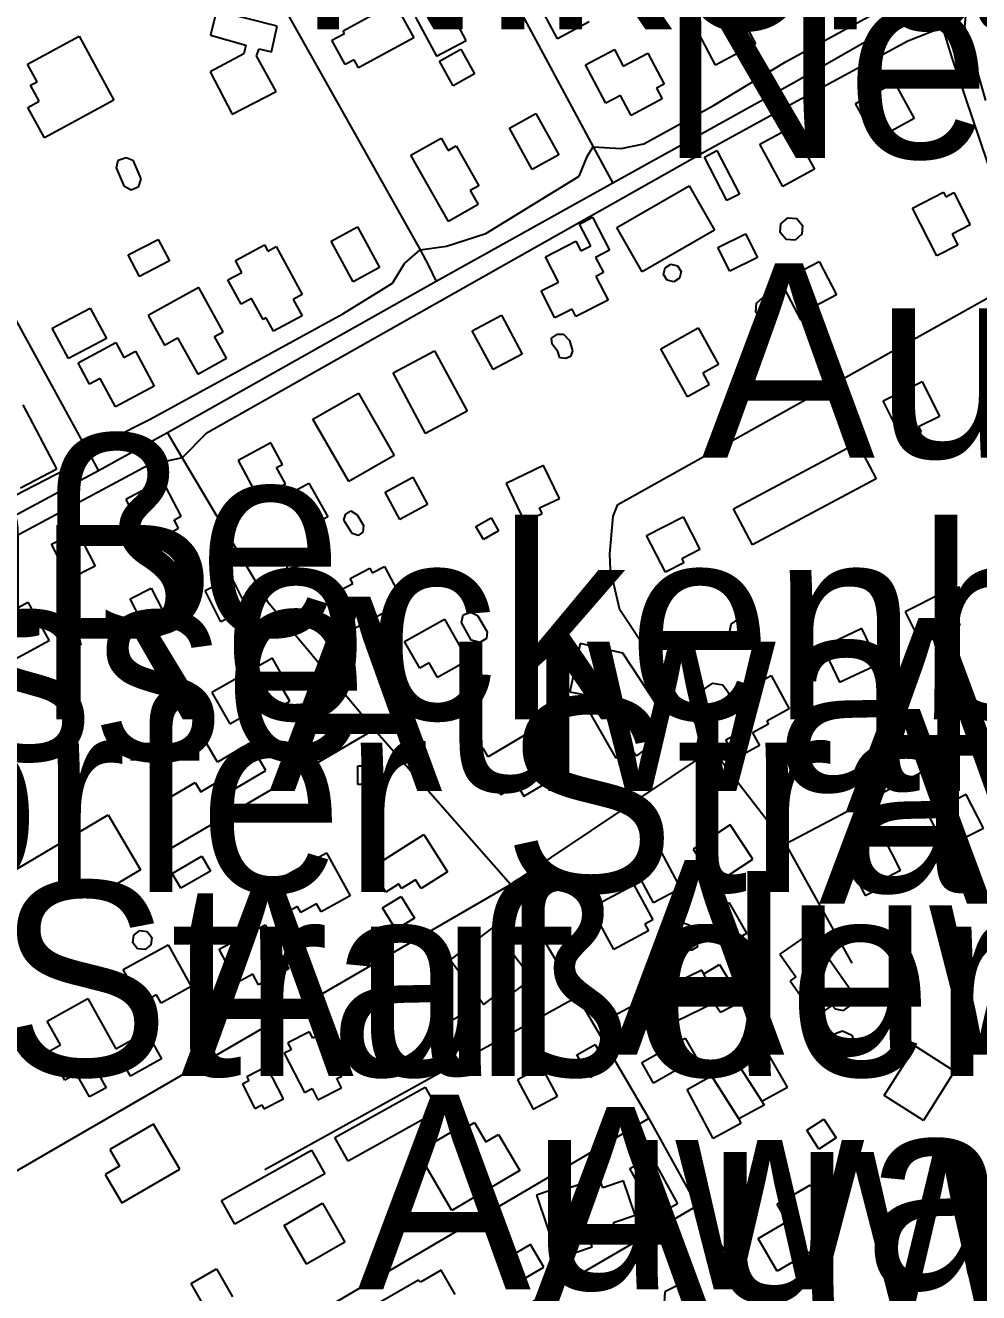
# Model space of a CAD drawing. Extents: x -3657 to 4700, y -7332 to 8131.
# Drawn here: x 1790.9 to 2003.7, y 2788.6 to 3071.5 of the extents above; entities that cross this region are included whole.
import ezdxf

# ---------------------------------------------------------------- set-up
doc = ezdxf.new("R2010")
doc.units = 0
for name, color, linetype in [('OSM_BUILDING_APARTMENTS', 9, 'CONTINUOUS'), ('OSM_BUILDING_GARAGE', 9, 'CONTINUOUS'), ('OSM_BUILDING_GARAGES', 9, 'CONTINUOUS'), ('OSM_BUILDING_HOUSE', 9, 'CONTINUOUS'), ('OSM_BUILDING_OUTBUILDING', 9, 'CONTINUOUS'), ('OSM_BUILDING_SEMIDETACHED_HOUSE', 9, 'CONTINUOUS'), ('OSM_BUILDING_TERRACE', 9, 'CONTINUOUS'), ('OSM_BUILDING_YES', 9, 'CONTINUOUS'), ('OSM_HIGHWAY_FOOTWAY', 8, 'CONTINUOUS'), ('OSM_HIGHWAY_RESIDENTIAL', 8, 'CONTINUOUS'), ('OSM_HIGHWAY_SERVICE', 8, 'CONTINUOUS'), ('OSM_HIGHWAY_TERTIARY', 8, 'CONTINUOUS'), ('OSM_LABELS', 8, 'CONTINUOUS'), ('OSM_LEISURE_SWIMMING_POOL', 3, 'CONTINUOUS')]:
    doc.layers.add(name, color=color, linetype=linetype)

msp = doc.modelspace()

# ---------------------------------------------------------------- linework, layer by layer
at = {"layer": 'OSM_BUILDING_APARTMENTS'}
for p, q in [((1784.868965, 2880.709618), (1809.427451, 2895.220556)), ((1809.427451, 2895.220556), (1816.678196, 2882.966875)), ((1816.678196, 2882.966875), (1807.614765, 2877.60728)), ((1802.093277, 2879.197367), (1789.996061, 2872.047533)), ((1803.010997, 2877.640638), (1802.093277, 2879.197367)), ((1806.408835, 2879.642147), (1803.010997, 2877.640638)), ((1807.614765, 2877.60728), (1806.408835, 2879.642147)), ((1881.297807, 2821.665112), (1887.881119, 2825.523576)), ((1887.881119, 2825.523576), (1888.305849, 2824.811929)), ((1888.305849, 2824.811929), (1891.218282, 2826.513211)), ((1891.218282, 2826.513211), (1893.728739, 2822.243326)), ((1893.728739, 2822.243326), (1896.565328, 2823.90013)), ((1896.565328, 2823.90013), (1901.313201, 2815.816259)), ((1878.08958, 2820.697716), (1880.903415, 2822.343401)), ((1880.903415, 2822.343401), (1881.297807, 2821.665112)), ((1886.167031, 2806.931784), (1878.08958, 2820.697716)), ((1901.313201, 2815.816259), (1886.167031, 2806.931784))]:
    msp.add_line(p, q, dxfattribs=at)
at = {"layer": 'OSM_BUILDING_GARAGE'}
for p, q in [((1903.717475, 2799.314932), (1897.498216, 2795.689977)), ((1906.66783, 2794.255563), (1903.717475, 2799.314932)), ((1897.498216, 2795.689977), (1900.448572, 2790.630608)), ((1900.448572, 2790.630608), (1906.66783, 2794.255563))]:
    msp.add_line(p, q, dxfattribs=at)
at = {"layer": 'OSM_BUILDING_GARAGES'}
for p, q in [((1928.579339, 2839.923319), (1938.211605, 2845.38299)), ((1938.211605, 2845.38299), (1940.805491, 2840.801759)), ((1940.805491, 2840.801759), (1931.173225, 2835.342088)), ((1931.173225, 2835.342088), (1928.579339, 2839.923319)), ((1925.864102, 2816.294397), (1930.718157, 2818.951956)), ((1930.718157, 2818.951956), (1936.527855, 2808.377318)), ((1931.673799, 2805.71976), (1925.864102, 2816.294397)), ((1936.527855, 2808.377318), (1931.673799, 2805.71976))]:
    msp.add_line(p, q, dxfattribs=at)
at = {"layer": 'OSM_BUILDING_HOUSE'}
for p, q in [((1941.950745, 2860.583336), (1932.955573, 2856.157778)), ((1942.375474, 2859.716016), (1941.950745, 2860.583336)), ((1945.363752, 2853.667012), (1942.375474, 2859.716016)), ((1932.955573, 2856.157778), (1936.368581, 2849.241454)), ((1936.368581, 2849.241454), (1944.61289, 2853.300069)), ((1944.61289, 2853.300069), (1945.363752, 2853.667012))]:
    msp.add_line(p, q, dxfattribs=at)
at = {"layer": 'OSM_BUILDING_OUTBUILDING'}
for p, q in [((1942.375474, 2859.716016), (1945.925002, 2861.806481)), ((1945.925002, 2861.806481), (1950.907993, 2853.566937)), ((1945.363752, 2853.667012), (1942.375474, 2859.716016)), ((1944.61289, 2853.300069), (1945.363752, 2853.667012)), ((1946.107029, 2851.120648), (1944.61289, 2853.300069)), ((1950.907993, 2853.566937), (1946.107029, 2851.120648))]:
    msp.add_line(p, q, dxfattribs=at)
at = {"layer": 'OSM_BUILDING_SEMIDETACHED_HOUSE'}
for p, q in [((1860.038562, 2823.232961), (1880.182891, 2834.452529)), ((1880.182891, 2834.452529), (1883.156, 2829.115172)), ((1883.156, 2829.115172), (1863.011671, 2817.895604)), ((1863.011671, 2817.895604), (1860.038562, 2823.232961)), ((1834.714045, 2809.166802), (1854.85079, 2820.38637)), ((1854.85079, 2820.38637), (1857.831484, 2815.049014)), ((1857.831484, 2815.049014), (1837.687154, 2803.829446)), ((1837.687154, 2803.829446), (1834.714045, 2809.166802))]:
    msp.add_line(p, q, dxfattribs=at)
at = {"layer": 'OSM_BUILDING_TERRACE'}
for p, q in [((1954.905005, 2845.138361), (1951.772622, 2843.492676)), ((1961.071172, 2834.41917), (1954.905005, 2845.138361)), ((1946.509006, 2839.46742), (1949.148398, 2840.935193)), ((1951.772622, 2843.492676), (1948.738837, 2841.88035)), ((1948.738837, 2841.88035), (1949.148398, 2840.935193)), ((1949.148398, 2840.935193), (1955.375241, 2831.272354)), ((1949.148398, 2840.935193), (1955.375241, 2831.272354)), ((1943.520728, 2837.788376), (1946.509006, 2839.46742)), ((1938.659088, 2833.941032), (1941.02544, 2835.253132)), ((1941.02544, 2835.253132), (1944.112316, 2836.965534)), ((1944.112316, 2836.965534), (1943.520728, 2837.788376)), ((1944.112316, 2836.965534), (1950.217807, 2827.358292)), ((1950.217807, 2827.358292), (1944.112316, 2836.965534)), ((1944.468786, 2822.977212), (1938.659088, 2833.941032)), ((1955.375241, 2831.272354), (1961.071172, 2834.41917)), ((1955.853062, 2830.438392), (1950.217807, 2827.358292)), ((1955.375241, 2831.272354), (1955.853062, 2830.438392)), ((1950.217807, 2827.358292), (1950.634953, 2826.357538)), ((1950.634953, 2826.357538), (1944.468786, 2822.977212))]:
    msp.add_line(p, q, dxfattribs=at)
at = {"layer": 'OSM_BUILDING_YES'}
for p, q in [((1861.896755, 3070.274729), (1873.379629, 3076.523884)), ((1873.379629, 3076.523884), (1877.642097, 3068.695761)), ((1889.314583, 3068.117548), (1884.642554, 3076.879708)), ((1949.246996, 3076.245897), (1953.949362, 3067.339183)), ((1833.599129, 3074.711407), (1832.25668, 3069.329572)), ((1847.137393, 3071.308842), (1833.599129, 3074.711407)), ((1878.02132, 3073.343709), (1882.693348, 3064.592668)), ((1909.769875, 3068.484491), (1906.857442, 3073.921923)), ((1845.885957, 3065.571184), (1847.137393, 3071.308842)), ((1862.200133, 3069.707635), (1861.896755, 3070.274729)), ((1916.831008, 3072.253999), (1909.769875, 3068.484491)), ((1945.007282, 3062.624518), (1940.312501, 3071.531232)), ((1791.444693, 3062.81355), (1802.950321, 3069.073824)), ((1802.950321, 3069.073824), (1810.724394, 3054.796395)), ((1832.25668, 3069.329572), (1840.14452, 3067.094554)), ((1859.386298, 3068.173145), (1862.200133, 3069.707635)), ((1862.351823, 3062.735713), (1859.386298, 3068.173145)), ((1877.642097, 3068.695761), (1865.317347, 3062.001827)), ((1882.693348, 3064.592668), (1889.314583, 3068.117548)), ((1953.949362, 3067.339183), (1945.007282, 3062.624518)), ((1839.697036, 3065.126404), (1832.165666, 3061.090028)), ((1840.14452, 3067.094554), (1839.697036, 3065.126404)), ((1842.563963, 3064.670505), (1843.10246, 3066.282831)), ((1846.96295, 3056.697829), (1842.563963, 3064.670505)), ((1843.10246, 3066.282831), (1845.885957, 3065.571184)), ((1883.406287, 3063.480719), (1888.169329, 3066.149397)), ((1888.169329, 3066.149397), (1891.233451, 3060.689726)), ((1915.989133, 3062.691235), (1922.466263, 3066.08268)), ((1922.466263, 3066.08268), (1924.400301, 3062.402128)), ((1924.400301, 3062.402128), (1929.921789, 3065.293196)), ((1929.921789, 3065.293196), (1933.547161, 3058.387991)), ((1793.560758, 3058.921727), (1791.444693, 3062.81355)), ((1864.331367, 3063.814304), (1862.351823, 3062.735713)), ((1865.317347, 3062.001827), (1864.331367, 3063.814304)), ((1886.47041, 3058.021048), (1883.406287, 3063.480719)), ((1920.486719, 3054.106987), (1915.989133, 3062.691235)), ((1792.096957, 3058.132243), (1793.560758, 3058.921727)), ((1832.165666, 3061.090028), (1837.095566, 3051.682937)), ((1891.233451, 3060.689726), (1886.47041, 3058.021048)), ((1976.262848, 3054.018031), (1984.939472, 3058.777174)), ((1984.939472, 3058.777174), (1989.361213, 3050.715542)), ((1794.038579, 3054.562886), (1792.096957, 3058.132243)), ((1837.095566, 3051.682937), (1846.96295, 3056.697829)), ((1923.808713, 3055.852747), (1920.486719, 3054.106987)), ((1926.144727, 3051.393831), (1923.808713, 3055.852747)), ((1933.547161, 3058.387991), (1931.840658, 3057.498432)), ((1931.840658, 3057.498432), (1933.122432, 3055.063263)), ((1791.512953, 3053.195188), (1794.038579, 3054.562886)), ((1795.229339, 3046.36782), (1791.512953, 3053.195188)), ((1810.724394, 3054.796395), (1795.229339, 3046.36782)), ((1933.122432, 3055.063263), (1926.144727, 3051.393831)), ((1980.684589, 3045.956399), (1976.262848, 3054.018031)), ((1899.015109, 3048.580599), (1904.91582, 3051.816371)), ((1904.91582, 3051.816371), (1910.012578, 3042.564953)), ((1989.361213, 3050.715542), (1980.684589, 3045.956399)), ((1904.111867, 3039.329181), (1899.015109, 3048.580599)), ((1954.920173, 3044.977883), (1963.149314, 3049.414561)), ((1963.149314, 3049.414561), (1966.198268, 3043.776978)), ((1877.012586, 3042.498236), (1883.762757, 3046.323342)), ((1883.762757, 3046.323342), (1885.325156, 3043.565708)), ((1885.325156, 3043.565708), (1887.130258, 3044.588701)), ((1887.130258, 3044.588701), (1892.158756, 3035.704226)), ((1960.016932, 3035.548554), (1954.920173, 3044.977883)), ((1885.385832, 3027.74267), (1877.012586, 3042.498236)), ((1910.012578, 3042.564953), (1904.111867, 3039.329181)), ((1942.511995, 3042.086815), (1945.287908, 3043.532349)), ((1947.555661, 3032.379498), (1942.511995, 3042.086815)), ((1945.287908, 3043.532349), (1950.331574, 3033.813913)), ((1966.198268, 3043.776978), (1965.053014, 3043.154287)), ((1965.053014, 3043.154287), (1967.093234, 3039.373659)), ((1967.093234, 3039.373659), (1960.016932, 3035.548554)), ((1892.158756, 3035.704226), (1890.232302, 3034.614516)), ((1890.232302, 3034.614516), (1891.999482, 3031.489939)), ((1922.944084, 3026.374972), (1939.12174, 3035.659748)), ((1939.12174, 3035.659748), (1944.794918, 3025.774519)), ((1950.331574, 3033.813913), (1947.555661, 3032.379498)), ((1988.959236, 3030.700455), (1995.906603, 3034.247573)), ((1995.906603, 3034.247573), (1996.414762, 3033.246819)), ((1996.414762, 3033.246819), (1998.189526, 3034.158617)), ((1998.189526, 3034.158617), (2001.875574, 3026.930947)), ((1891.999482, 3031.489939), (1885.385832, 3027.74267)), ((1994.397295, 3020.036861), (1988.959236, 3030.700455)), ((1914.654268, 3027.142217), (1917.58187, 3028.643349)), ((1917.58187, 3028.643349), (1921.343763, 3021.293364)), ((1859.211855, 3023.305992), (1865.059475, 3026.486167)), ((1865.059475, 3026.486167), (1869.99696, 3017.412661)), ((1917.141971, 3022.282999), (1914.654268, 3027.142217)), ((1928.617261, 3016.500863), (1922.944084, 3026.374972)), ((1944.794918, 3025.774519), (1928.617261, 3016.500863)), ((1945.545779, 3021.893817), (1951.719531, 3024.962797)), ((1951.719531, 3024.962797), (1954.358923, 3019.658799)), ((2001.875574, 3026.930947), (1997.84064, 3024.873841)), ((1997.84064, 3024.873841), (1999.084492, 3022.427552)), ((1813.925037, 3020.237012), (1820.584194, 3023.717413)), ((1820.584194, 3023.717413), (1823.102235, 3018.913792)), ((1837.854012, 3019.002748), (1844.308389, 3022.47203)), ((1844.308389, 3022.47203), (1845.051666, 3021.093213)), ((1845.051666, 3021.093213), (1846.932613, 3022.105087)), ((1846.932613, 3022.105087), (1852.704388, 3011.385896)), ((1864.141755, 3014.232486), (1859.211855, 3023.305992)), ((1907.084976, 3019.825591), (1913.8579, 3023.283753)), ((1913.8579, 3023.283753), (1914.942478, 3021.15993)), ((1914.942478, 3021.15993), (1917.141971, 3022.282999)), ((1948.185172, 3016.589819), (1945.545779, 3021.893817)), ((1999.084492, 3022.427552), (1994.397295, 3020.036861)), ((1816.443078, 3015.422272), (1813.925037, 3020.237012)), ((1909.967071, 3014.199128), (1907.084976, 3019.825591)), ((1921.343763, 3021.293364), (1918.234134, 3019.703276)), ((1918.234134, 3019.703276), (1919.970976, 3016.311831)), ((1954.358923, 3019.658799), (1948.185172, 3016.589819)), ((1823.102235, 3018.913792), (1816.443078, 3015.422272)), ((1836.177846, 3014.688385), (1839.279891, 3016.356309)), ((1839.279891, 3016.356309), (1837.854012, 3019.002748)), ((1869.99696, 3017.412661), (1864.141755, 3014.232486)), ((1919.970976, 3016.311831), (1918.309978, 3015.45563)), ((1959.592202, 3014.332562), (1968.109552, 3018.791478)), ((1968.109552, 3018.791478), (1972.023134, 3011.319179)), ((1839.090279, 3009.273192), (1836.177846, 3014.688385)), ((1906.068658, 3012.208738), (1909.967071, 3014.199128)), ((1918.309978, 3015.45563), (1921.0328, 3010.140513)), ((1964.12771, 3005.659357), (1959.592202, 3014.332562)), ((1829.65521, 3012.998222), (1818.361947, 3006.749068)), ((1835.138775, 3003.101874), (1829.65521, 3012.998222)), ((1852.704388, 3011.385896), (1850.740012, 3010.329544)), ((1909.147949, 3006.170854), (1906.068658, 3012.208738)), ((1972.023134, 3011.319179), (1967.419366, 3008.906249)), ((1796.958597, 3003.902477), (1805.43044, 3008.394752)), ((1805.43044, 3008.394752), (1809.048228, 3001.589623)), ((1841.449047, 3010.540815), (1839.090279, 3009.273192)), ((1843.997426, 3005.803911), (1841.449047, 3010.540815)), ((1850.740012, 3010.329544), (1852.734725, 3006.626753)), ((1913.000856, 3008.139004), (1909.147949, 3006.170854)), ((1913.850315, 3006.47108), (1913.000856, 3008.139004)), ((1921.0328, 3010.140513), (1913.850315, 3006.47108)), ((1967.419366, 3008.906249), (1968.048876, 3007.716463)), ((1818.361947, 3006.749068), (1822.025241, 3000.132969)), ((1844.725534, 3006.193093), (1843.997426, 3005.803911)), ((1846.341025, 3003.19083), (1844.725534, 3006.193093)), ((1852.734725, 3006.626753), (1846.341025, 3003.19083)), ((1890.702539, 3003.279786), (1897.210007, 3006.760187)), ((1897.210007, 3006.760187), (1901.844113, 2998.109222)), ((1968.048876, 3007.716463), (1964.12771, 3005.659357)), ((1800.576385, 2997.097348), (1796.958597, 3003.902477)), ((1833.159231, 3002.012164), (1835.138775, 3003.101874)), ((1895.336645, 2994.628821), (1890.702539, 3003.279786)), ((1932.803884, 2999.276768), (1941.154376, 3003.935836)), ((1941.154376, 3003.935836), (1945.697468, 2995.796367)), ((1809.048228, 3001.589623), (1800.576385, 2997.097348)), ((1802.722787, 2996.152191), (1811.179462, 3000.666705)), ((1811.179462, 3000.666705), (1812.954226, 2997.341977)), ((1822.025241, 3000.132969), (1824.922506, 3001.734176)), ((1824.922506, 3001.734176), (1829.427676, 2993.605827)), ((1835.851714, 2997.164065), (1833.159231, 3002.012164)), ((1938.788024, 2988.557578), (1932.803884, 2999.276768)), ((1812.954226, 2997.341977), (1815.555696, 2998.731913)), ((1815.555696, 2998.731913), (1819.72715, 2990.926029)), ((1829.427676, 2993.605827), (1835.851714, 2997.164065)), ((1873.02316, 2993.894934), (1882.291371, 2998.865347)), ((1882.291371, 2998.865347), (1889.557285, 2985.344044)), ((1901.844113, 2998.109222), (1895.336645, 2994.628821)), ((1805.278751, 2991.370809), (1802.722787, 2996.152191)), ((1880.289074, 2980.373631), (1873.02316, 2993.894934)), ((1945.697468, 2995.796367), (1942.178278, 2993.839337)), ((1942.178278, 2993.839337), (1943.619326, 2991.248495)), ((1807.667856, 2992.649551), (1805.278751, 2991.370809)), ((1811.065695, 2986.300321), (1807.667856, 2992.649551)), ((1819.72715, 2990.926029), (1811.065695, 2986.300321)), ((1943.619326, 2991.248495), (1938.788024, 2988.557578)), ((1982.413846, 2987.701377), (1991.113223, 2992.01574)), ((1991.113223, 2992.01574), (1995.004052, 2984.187617)), ((1855.154169, 2983.564925), (1865.317347, 2989.38042)), ((1865.317347, 2989.38042), (1873.288616, 2975.458815)), ((1797.944577, 2972.478791), (1790.443544, 2986.778459)), ((1889.557285, 2985.344044), (1880.289074, 2980.373631)), ((1986.881094, 2978.705707), (1982.413846, 2987.701377)), ((1863.125438, 2969.643321), (1855.154169, 2983.564925)), ((1995.004052, 2984.187617), (1990.354777, 2981.874762)), ((1990.938781, 2980.718335), (1986.881094, 2978.705707)), ((1990.354777, 2981.874762), (1990.938781, 2980.718335)), ((1845.749437, 2978.316525), (1838.415262, 2974.346866)), ((1848.366076, 2973.479545), (1845.749437, 2978.316525)), ((1949.011878, 2963.594316), (1976.611733, 2978.283166)), ((1976.611733, 2978.283166), (1980.889369, 2970.243773)), ((1838.415262, 2974.346866), (1843.003862, 2965.862693)), ((1873.288616, 2975.458815), (1863.125438, 2969.643321)), ((1789.844372, 2968.242264), (1797.944577, 2972.478791)), ((1847.016042, 2972.756778), (1848.366076, 2973.479545)), ((1848.995586, 2969.109585), (1847.016042, 2972.756778)), ((1906.622323, 2973.223797), (1898.241494, 2969.176302)), ((1910.164267, 2965.896051), (1906.622323, 2973.223797)), ((1819.947099, 2969.142943), (1813.371371, 2965.651423)), ((1820.735883, 2967.652931), (1819.947099, 2969.142943)), ((1822.267944, 2968.464654), (1820.735883, 2967.652931)), ((1825.749212, 2961.915273), (1822.267944, 2968.464654)), ((1843.003862, 2965.862693), (1848.995586, 2969.109585)), ((1850.307698, 2967.141435), (1854.259202, 2969.320855)), ((1854.259202, 2969.320855), (1858.430656, 2961.7596)), ((1871.271149, 2967.297108), (1877.452485, 2970.621836)), ((1877.452485, 2970.621836), (1880.736557, 2964.528354)), ((1898.241494, 2969.176302), (1902.375025, 2960.625412)), ((1980.889369, 2970.243773), (1953.289514, 2955.554923)), ((1813.371371, 2965.651423), (1816.898146, 2959.013086)), ((1854.479152, 2959.58018), (1850.307698, 2967.141435)), ((1874.555221, 2961.203626), (1871.271149, 2967.297108)), ((1905.75011, 2963.761109), (1910.164267, 2965.896051)), ((1880.736557, 2964.528354), (1874.555221, 2961.203626)), ((1902.375025, 2960.625412), (1906.334114, 2962.537965)), ((1906.334114, 2962.537965), (1905.75011, 2963.761109)), ((1953.289514, 2955.554923), (1949.011878, 2963.594316)), ((1824.141306, 2961.070192), (1825.749212, 2961.915273)), ((1825.127286, 2959.213236), (1824.141306, 2961.070192)), ((1858.430656, 2961.7596), (1854.479152, 2959.58018)), ((1891.521661, 2959.602419), (1894.911915, 2961.54833)), ((1894.911915, 2961.54833), (1896.595666, 2958.623903)), ((1929.610826, 2957.567551), (1937.764122, 2961.7596)), ((1937.764122, 2961.7596), (1941.510846, 2954.487452)), ((1796.806907, 2955.688357), (1802.502838, 2958.601664)), ((1802.502838, 2958.601664), (1806.530187, 2950.751302)), ((1816.898146, 2959.013086), (1813.432047, 2957.178369)), ((1813.432047, 2957.178369), (1816.329311, 2951.718698)), ((1821.843214, 2957.478596), (1825.127286, 2959.213236)), ((1823.018806, 2955.265816), (1821.843214, 2957.478596)), ((1893.205411, 2956.677992), (1891.521661, 2959.602419)), ((1896.595666, 2958.623903), (1893.205411, 2956.677992)), ((1933.835371, 2949.383605), (1929.610826, 2957.567551)), ((1800.834256, 2947.837995), (1796.806907, 2955.688357)), ((1816.329311, 2951.718698), (1823.018806, 2955.265816)), ((1848.737714, 2952.752811), (1853.045688, 2954.042672)), ((1853.045688, 2954.042672), (1853.857226, 2951.351755)), ((1941.510846, 2954.487452), (1937.468328, 2952.408107)), ((1849.549252, 2950.050774), (1848.737714, 2952.752811)), ((1853.857226, 2951.351755), (1849.549252, 2950.050774)), ((1937.938564, 2951.496308), (1933.835371, 2949.383605)), ((1937.468328, 2952.408107), (1937.938564, 2951.496308)), ((1806.530187, 2950.751302), (1800.834256, 2947.837995)), ((1863.421232, 2947.993668), (1867.80505, 2950.328762)), ((1867.80505, 2950.328762), (1868.381469, 2949.239051)), ((1868.381469, 2949.239051), (1871.104291, 2950.673466)), ((1871.104291, 2950.673466), (1875.374343, 2942.634073)), ((1814.37252, 2943.479154), (1819.059717, 2945.869845)), ((1819.059717, 2945.869845), (1821.653603, 2940.799357)), ((1831.119011, 2945.32499), (1836.96663, 2948.216058)), ((1836.96663, 2948.216058), (1840.425145, 2941.221897)), ((1859.318038, 2944.379833), (1864.020404, 2946.8706)), ((1864.020404, 2946.8706), (1863.421232, 2947.993668)), ((1779.491582, 2936.095811), (1791.467447, 2942.711909)), ((1791.467447, 2942.711909), (1796.230488, 2934.105422)), ((1816.966406, 2938.397546), (1814.37252, 2943.479154)), ((1834.577525, 2938.330829), (1831.119011, 2945.32499)), ((1863.572921, 2936.373798), (1859.318038, 2944.379833)), ((1995.936941, 2944.913569), (1987.328577, 2940.532489)), ((1999.638158, 2937.641421), (1995.936941, 2944.913569)), ((1821.653603, 2940.799357), (1816.966406, 2938.397546)), ((1840.425145, 2941.221897), (1834.577525, 2938.330829)), ((1875.374343, 2942.634073), (1863.572921, 2936.373798)), ((1987.328577, 2940.532489), (1991.02221, 2933.260341)), ((1875.609461, 2933.92751), (1884.475696, 2938.942401)), ((1884.475696, 2938.942401), (1889.716559, 2929.702103)), ((1991.02221, 2933.260341), (1999.638158, 2937.641421)), ((1977.703895, 2936.829698), (1968.959011, 2932.693246)), ((1981.427866, 2928.968216), (1977.703895, 2936.829698)), ((1796.230488, 2934.105422), (1786.173493, 2928.545676)), ((1878.969377, 2927.989701), (1875.609461, 2933.92751)), ((1914.798373, 2933.48273), (1912.485112, 2922.674583)), ((1924.332041, 2931.336668), (1914.798373, 2933.48273)), ((1932.23505, 2919.327616), (1924.332041, 2931.336668)), ((1968.959011, 2932.693246), (1972.675398, 2924.831765)), ((1846.113491, 2930.191361), (1832.597981, 2922.585628)), ((1849.700941, 2923.831011), (1846.113491, 2930.191361)), ((1881.093027, 2929.201726), (1878.969377, 2927.989701)), ((1882.973973, 2925.888117), (1881.093027, 2929.201726)), ((1889.716559, 2929.702103), (1882.973973, 2925.888117)), ((1972.675398, 2924.831765), (1981.427866, 2928.968216)), ((1948.723669, 2921.607112), (1957.415461, 2926.332897)), ((1957.415461, 2926.332897), (1961.473148, 2918.871717)), ((1848.525349, 2923.174961), (1849.700941, 2923.831011)), ((1849.973982, 2920.606358), (1848.525349, 2923.174961)), ((1832.597981, 2922.585628), (1836.557069, 2915.569228)), ((1845.233693, 2917.93768), (1849.973982, 2920.606358)), ((1912.485112, 2922.674583), (1918.317563, 2921.551515)), ((1918.317563, 2921.551515), (1915.82986, 2919.928069)), ((1952.424886, 2914.790863), (1948.723669, 2921.607112)), ((1836.557069, 2915.569228), (1844.1567, 2919.850232)), ((1844.1567, 2919.850232), (1845.233693, 2917.93768)), ((1915.82986, 2919.928069), (1922.784811, 2907.907897)), ((1932.659779, 2912.288977), (1932.23505, 2919.327616)), ((1961.473148, 2918.871717), (1956.490157, 2916.158561)), ((1947.282621, 2911.999871), (1952.424886, 2914.790863)), ((1956.861796, 2915.469152), (1953.266761, 2913.523241)), ((1956.490157, 2916.158561), (1956.861796, 2915.469152)), ((1830.383318, 2912.844952), (1818.786676, 2906.006464)), ((1833.857001, 2906.96274), (1830.383318, 2912.844952)), ((1902.632897, 2913.156298), (1894.244483, 2908.208124)), ((1908.533608, 2903.159874), (1902.632897, 2913.156298)), ((1927.426501, 2908.419394), (1932.659779, 2912.288977)), ((1949.54279, 2907.84118), (1947.282621, 2911.999871)), ((1953.266761, 2913.523241), (1954.806407, 2910.69889)), ((1841.054655, 2911.210387), (1833.857001, 2906.96274)), ((1844.619352, 2905.172502), (1841.054655, 2911.210387)), ((1893.129567, 2910.098437), (1889.117387, 2907.729985)), ((1894.244483, 2908.208124), (1893.129567, 2910.098437)), ((1922.784811, 2907.907897), (1925.9627, 2910.142915)), ((1925.9627, 2910.142915), (1927.426501, 2908.419394)), ((1954.806407, 2910.69889), (1949.54279, 2907.84118)), ((1818.786676, 2906.006464), (1822.935377, 2898.978945)), ((1865.142904, 2902.025686), (1865.173242, 2906.195495)), ((1865.173242, 2906.195495), (1869.617736, 2906.162137)), ((1869.617736, 2906.162137), (1869.587399, 2901.992327)), ((1889.117387, 2907.729985), (1893.076475, 2901.024931)), ((1830.087524, 2900.368881), (1835.882052, 2903.793685)), ((1835.882052, 2903.793685), (1837.535465, 2900.991573)), ((1837.535465, 2900.991573), (1844.619352, 2905.172502)), ((1902.223336, 2899.434844), (1908.533608, 2903.159874)), ((1822.935377, 2898.978945), (1828.851257, 2902.470465)), ((1828.851257, 2902.470465), (1830.087524, 2900.368881)), ((1869.587399, 2901.992327), (1865.142904, 2902.025686)), ((1893.076475, 2901.024931), (1895.511088, 2902.459346)), ((1895.511088, 2902.459346), (1897.111409, 2899.74619)), ((1897.111409, 2899.74619), (1900.759535, 2901.903371)), ((1900.759535, 2901.903371), (1902.223336, 2899.434844)), ((2000.995776, 2899.768429), (1992.432919, 2895.420707)), ((2004.795591, 2892.29613), (2000.995776, 2899.768429)), ((1992.432919, 2895.420707), (1996.869829, 2886.691905)), ((1948.276185, 2892.996658), (1940.03946, 2887.592584)), ((1953.312268, 2885.324208), (1948.276185, 2892.996658)), ((1999.888445, 2889.805363), (2004.795591, 2892.29613)), ((1868.040169, 2883.344938), (1879.879513, 2890.861715)), ((1879.879513, 2890.861715), (1885.181051, 2882.510976)), ((1982.527613, 2890.327979), (1973.964756, 2885.980258)), ((1986.335012, 2882.85568), (1982.527613, 2890.327979)), ((2000.52554, 2888.548861), (1999.888445, 2889.805363)), ((1848.070282, 2881.187756), (1858.1652, 2886.769742)), ((1858.1652, 2886.769742), (1863.474323, 2877.17362)), ((1926.781822, 2883.800837), (1932.811469, 2887.02549)), ((1932.811469, 2887.02549), (1937.210456, 2878.808185)), ((1940.03946, 2887.592584), (1945.083127, 2879.920134)), ((1996.869829, 2886.691905), (2000.52554, 2888.548861)), ((1871.438007, 2878.007581), (1868.040169, 2883.344938)), ((1931.180809, 2875.583532), (1926.781822, 2883.800837)), ((1945.083127, 2879.920134), (1953.312268, 2885.324208)), ((1973.964756, 2885.980258), (1978.40925, 2877.251456)), ((1848.73013, 2880.00909), (1848.070282, 2881.187756)), ((1878.006151, 2880.754096), (1874.926859, 2878.797065)), ((1879.272756, 2878.763707), (1878.006151, 2880.754096)), ((1885.181051, 2882.510976), (1879.272756, 2878.763707)), ((1981.427866, 2880.364914), (1986.335012, 2882.85568)), ((1846.796092, 2878.941619), (1848.73013, 2880.00909)), ((1849.71611, 2873.670979), (1846.796092, 2878.941619)), ((1874.28218, 2879.808939), (1871.438007, 2878.007581)), ((1874.926859, 2878.797065), (1874.28218, 2879.808939)), ((1917.270907, 2874.52718), (1926.781822, 2879.631027)), ((1926.781822, 2879.631027), (1931.006367, 2871.769546)), ((1937.210456, 2878.808185), (1931.180809, 2875.583532)), ((1978.40925, 2877.251456), (1982.064961, 2879.108411)), ((1982.064961, 2879.108411), (1981.427866, 2880.364914)), ((1851.710823, 2874.771809), (1849.71611, 2873.670979)), ((1852.4541, 2873.43747), (1851.710823, 2874.771809)), ((1855.97329, 2875.383381), (1852.4541, 2873.43747)), ((1856.974439, 2873.582023), (1855.97329, 2875.383381)), ((1863.474323, 2877.17362), (1856.974439, 2873.582023)), ((1870.671977, 2874.471583), (1874.813093, 2877.017947)), ((1874.813093, 2877.017947), (1877.80137, 2872.158728)), ((1873.660254, 2869.612364), (1870.671977, 2874.471583)), ((1877.80137, 2872.158728), (1873.660254, 2869.612364)), ((1922.30699, 2865.153448), (1917.270907, 2874.52718)), ((1834.190717, 2865.209045), (1844.498, 2870.690955)), ((1844.498, 2870.690955), (1849.723694, 2860.883563)), ((1895.313892, 2870.079383), (1885.742301, 2862.851713)), ((1903.967762, 2858.637425), (1895.313892, 2870.079383)), ((1930.073478, 2869.323258), (1922.30699, 2865.153448)), ((1931.006367, 2871.769546), (1929.261941, 2870.835509)), ((1929.261941, 2870.835509), (1930.073478, 2869.323258)), ((1966.190683, 2868.889597), (1959.395006, 2864.130455)), ((1975.73952, 2855.301577), (1966.190683, 2868.889597)), ((1812.764614, 2860.672292), (1822.798856, 2866.243158)), ((1822.798856, 2866.243158), (1827.994213, 2856.913904)), ((1838.17256, 2857.736746), (1834.190717, 2865.209045)), ((1959.395006, 2864.130455), (1962.944534, 2859.071085)), ((1816.898146, 2853.244471), (1812.764614, 2860.672292)), ((1849.723694, 2860.883563), (1842.973524, 2857.291967)), ((1885.742301, 2862.851713), (1893.258503, 2852.910887)), ((1841.722088, 2859.62706), (1838.17256, 2857.736746)), ((1842.973524, 2857.291967), (1841.722088, 2859.62706)), ((1897.111409, 2853.466861), (1903.967762, 2858.637425)), ((1962.944534, 2859.071085), (1961.640006, 2858.159287)), ((1961.640006, 2858.159287), (1967.313183, 2850.064296)), ((1820.204971, 2855.079188), (1816.898146, 2853.244471)), ((1821.266795, 2853.166635), (1820.204971, 2855.079188)), ((1827.994213, 2856.913904), (1821.266795, 2853.166635)), ((1893.258503, 2852.910887), (1895.981324, 2854.956873)), ((1895.981324, 2854.956873), (1897.111409, 2853.466861)), ((1975.405804, 2852.922006), (1975.73952, 2855.301577)), ((1795.836096, 2849.141378), (1804.899528, 2854.200748)), ((1804.899528, 2854.200748), (1811.179462, 2842.97006)), ((1922.109794, 2850.308925), (1927.654035, 2853.300069)), ((1927.654035, 2853.300069), (1930.574052, 2847.918234)), ((1967.313183, 2850.064296), (1971.044738, 2852.666258)), ((1971.044738, 2852.666258), (1971.742509, 2851.921252)), ((1973.570364, 2851.52095), (1975.405804, 2852.922006)), ((1882.094175, 2847.13987), (1888.146576, 2850.520196)), ((1888.146576, 2850.520196), (1891.218282, 2845.027166)), ((1925.022227, 2844.915971), (1922.109794, 2850.308925)), ((1971.742509, 2851.921252), (1973.570364, 2851.52095)), ((1798.778867, 2843.870739), (1795.836096, 2849.141378)), ((1811.179462, 2842.97006), (1817.975139, 2846.761807)), ((1817.975139, 2846.761807), (1821.350224, 2840.735042)), ((1854.380554, 2846.795166), (1849.503745, 2844.304399)), ((1855.116246, 2845.360751), (1854.380554, 2846.795166)), ((1885.158298, 2841.64684), (1882.094175, 2847.13987)), ((1930.574052, 2847.918234), (1925.022227, 2844.915971)), ((1796.177397, 2842.425205), (1798.778867, 2843.870739)), ((1849.503745, 2844.304399), (1850.269776, 2842.803268)), ((1856.792412, 2846.216952), (1855.116246, 2845.360751)), ((1861.563039, 2836.898817), (1856.792412, 2846.216952)), ((1891.218282, 2845.027166), (1885.158298, 2841.64684)), ((1914.085433, 2841.624601), (1918.112782, 2843.970814)), ((1918.112782, 2843.970814), (1921.0328, 2838.944804)), ((1799.780016, 2835.975899), (1796.177397, 2842.425205)), ((1850.269776, 2842.803268), (1848.73013, 2842.013784)), ((1848.73013, 2842.013784), (1853.227715, 2833.229384)), ((1916.997867, 2836.598591), (1914.085433, 2841.624601)), ((1982.671718, 2832.539976), (1989.649422, 2843.559393)), ((1989.649422, 2843.559393), (1998.386722, 2838.044125)), ((1812.385391, 2840.501533), (1807.152113, 2837.577106)), ((1814.418027, 2836.865459), (1812.385391, 2840.501533)), ((1821.350224, 2840.735042), (1814.418027, 2836.865459)), ((1844.869639, 2839.055999), (1840.394807, 2836.776503)), ((1848.548103, 2831.817209), (1844.869639, 2839.055999)), ((1906.250685, 2838.955923), (1900.827795, 2836.087094)), ((1909.724368, 2832.395423), (1906.250685, 2838.955923)), ((1921.0328, 2838.944804), (1916.997867, 2836.598591)), ((1998.386722, 2838.044125), (1991.409017, 2827.013588)), ((1802.373902, 2837.432553), (1799.780016, 2835.975899)), ((1805.271166, 2832.250869), (1802.373902, 2837.432553)), ((1807.152113, 2837.577106), (1808.972383, 2834.319095)), ((1840.857459, 2835.864704), (1839.386073, 2835.119698)), ((1840.394807, 2836.776503), (1840.857459, 2835.864704)), ((1860.501214, 2836.353962), (1861.563039, 2836.898817)), ((1861.540285, 2834.307975), (1860.501214, 2836.353962)), ((1900.827795, 2836.087094), (1904.301478, 2829.526593)), ((1808.972383, 2834.319095), (1805.271166, 2832.250869)), ((1839.386073, 2835.119698), (1842.154402, 2829.682266)), ((1853.227715, 2833.229384), (1854.949388, 2834.107824)), ((1854.949388, 2834.107824), (1856.238747, 2831.594819)), ((1856.238747, 2831.594819), (1861.540285, 2834.307975)), ((1904.301478, 2829.526593), (1909.724368, 2832.395423)), ((1991.409017, 2827.013588), (1982.671718, 2832.539976)), ((1842.154402, 2829.682266), (1843.754723, 2830.493989)), ((1843.754723, 2830.493989), (1844.209791, 2829.60443)), ((1844.209791, 2829.60443), (1848.548103, 2831.817209)), ((1965.371561, 2824.856407), (1969.209299, 2827.324934)), ((1969.209299, 2827.324934), (1971.939705, 2823.099527)), ((1819.583045, 2826.190746), (1809.806674, 2820.519804)), ((1825.438249, 2816.127605), (1819.583045, 2826.190746)), ((1968.101967, 2820.61988), (1965.371561, 2824.856407)), ((1971.939705, 2823.099527), (1968.101967, 2820.61988)), ((1809.806674, 2820.519804), (1811.953077, 2816.817013)), ((1811.953077, 2816.817013), (1808.74485, 2814.960058)), ((1812.453651, 2808.588589), (1825.438249, 2816.127605)), ((1808.74485, 2814.960058), (1812.453651, 2808.588589)), ((1912.432021, 2812.847354), (1905.044756, 2810.345469)), ((1912.689893, 2812.06899), (1912.432021, 2812.847354)), ((1919.038087, 2814.215052), (1912.689893, 2812.06899)), ((1919.819286, 2811.924437), (1919.038087, 2814.215052)), ((1924.491314, 2813.503405), (1919.819286, 2811.924437)), ((1927.0852, 2805.842074), (1924.491314, 2813.503405)), ((1958.765495, 2808.288362), (1966.213436, 2812.658323)), ((1966.213436, 2812.658323), (1968.822491, 2808.221645)), ((1905.044756, 2810.345469), (1909.84572, 2796.179235)), ((1848.684623, 2803.573698), (1857.285402, 2808.510752)), ((1857.285402, 2808.510752), (1862.275978, 2799.826429)), ((1961.033249, 2804.429898), (1958.765495, 2808.288362)), ((1968.822491, 2808.221645), (1967.214585, 2807.287608)), ((1967.214585, 2807.287608), (1971.143336, 2800.593674)), ((1922.253898, 2804.207509), (1927.0852, 2805.842074)), ((1922.830317, 2802.483987), (1922.253898, 2804.207509)), ((1954.54095, 2800.615913), (1961.033249, 2804.429898)), ((1853.667614, 2794.889374), (1848.684623, 2803.573698)), ((1916.8841, 2800.471359), (1922.830317, 2802.483987)), ((1862.275978, 2799.826429), (1853.667614, 2794.889374)), ((1909.84572, 2796.179235), (1917.468103, 2798.770077)), ((1917.468103, 2798.770077), (1916.8841, 2800.471359)), ((1958.803418, 2793.354884), (1954.54095, 2800.615913)), ((1971.143336, 2800.593674), (1958.803418, 2793.354884)), ((1827.941121, 2790.575011), (1833.583961, 2793.855261)), ((1833.583961, 2793.855261), (1837.201749, 2787.617226)), ((1883.777926, 2793.543915), (1879.174158, 2790.886356)), ((1886.917893, 2788.117603), (1883.777926, 2793.543915)), ((1831.558909, 2784.348095), (1827.941121, 2790.575011)), ((1878.703921, 2791.331136), (1865.757246, 2783.869957)), ((1879.174158, 2790.886356), (1878.703921, 2791.331136)), ((1939.561639, 2791.609123), (1933.729188, 2788.729175)), ((1945.879496, 2779.8447), (1939.561639, 2791.609123)), ((1933.729188, 2788.729175), (1933.403057, 2783.781001))]:
    msp.add_line(p, q, dxfattribs=at)
at = {"layer": 'OSM_HIGHWAY_FOOTWAY'}
for p, q in [((1960.8133, 3063.436241), (1993.456822, 3081.249668)), ((1999.463715, 3073.199156), (1995.641147, 3071.053094)), ((2000.904763, 3074.400061), (2000.578631, 3071.164289)), ((1995.641147, 3071.053094), (1987.973256, 3067.995233)), ((2000.578631, 3071.164289), (2005.243075, 3054.729678)), ((1987.973256, 3067.995233), (1962.443959, 3054.129226)), ((1944.537046, 3053.59549), (1960.8133, 3063.436241)), ((1929.034407, 3045.0446), (1944.537046, 3053.59549)), ((1962.443959, 3054.129226), (1942.800204, 3043.309959)), ((1923.952818, 3043.977129), (1929.034407, 3045.0446)), ((1942.800204, 3043.309959), (1898.362845, 3018.268862)), ((1914.593592, 3037.82805), (1916.466954, 3042.375922)), ((1916.466954, 3042.375922), (1917.703222, 3044.38855)), ((1917.703222, 3044.38855), (1923.952818, 3043.977129)), ((1893.743908, 3025.007274), (1914.593592, 3037.82805)), ((1884.92318, 3022.205162), (1893.743908, 3025.007274)), ((1879.060391, 3021.404559), (1884.92318, 3022.205162)), ((1875.571539, 3018.324459), (1879.060391, 3021.404559)), ((1898.362845, 3018.268862), (1831.308622, 2980.340272)), ((1872.894224, 3013.92114), (1875.571539, 3018.324459)), ((1861.798157, 3007.104891), (1872.894224, 3013.92114)), ((1818.779092, 2983.564925), (1861.798157, 3007.104891)), ((1809.950779, 2979.106009), (1818.779092, 2983.564925)), ((1831.308622, 2980.340272), (1825.946408, 2974.980677)), ((1799.719341, 2972.234162), (1804.247264, 2977.560399)), ((1804.247264, 2977.560399), (1809.950779, 2979.106009)), ((1825.946408, 2974.980677), (1818.422622, 2973.290514)), ((1769.722796, 2956.889262), (1799.719341, 2972.234162)), ((1818.422622, 2973.290514), (1778.24773, 2951.807654))]:
    msp.add_line(p, q, dxfattribs=at)
at = {"layer": 'OSM_HIGHWAY_RESIDENTIAL'}
for p, q in [((1861.472025, 3149.16753), (1917.703222, 3044.38855)), ((1819.802994, 3126.80623), (1879.060391, 3021.404559)), ((1993.047261, 3076.134702), (1995.641147, 3071.053094)), ((1995.641147, 3071.053094), (1997.711705, 3064.459234)), ((1997.711705, 3064.459234), (2014.260999, 3015.388913)), ((1768.334839, 3042.998614), (1804.247264, 2977.560399)), ((1917.703222, 3044.38855), (1920.236432, 3039.673885)), ((1920.236432, 3039.673885), (1922.079456, 3036.237962)), ((1879.060391, 3021.404559), (1880.910999, 3017.890799)), ((1880.910999, 3017.890799), (1882.66301, 3014.299203)), ((1923.217125, 2964.539473), (2014.260999, 3015.388913)), ((1822.662336, 2980.518184), (1824.778401, 2976.948827)), ((1804.247264, 2977.560399), (1805.309089, 2975.625608)), ((1824.778401, 2976.948827), (1825.946408, 2974.980677)), ((1805.309089, 2975.625608), (1807.258295, 2972.06737)), ((1825.946408, 2974.980677), (1845.006159, 2942.889821)), ((1922.124963, 2961.915273), (1923.217125, 2964.539473)), ((1921.412023, 2953.486698), (1922.124963, 2961.915273)), ((1921.578881, 2949.93958), (1921.412023, 2953.486698)), ((1923.619101, 2940.999507), (1921.578881, 2949.93958)), ((1845.006159, 2942.889821), (1868.85929, 2914.301606)), ((1944.309512, 2909.80933), (1923.619101, 2940.999507)), ((1960.638857, 2888.77125), (2014.973939, 2917.437302)), ((1868.85929, 2914.301606), (1899.310903, 2879.653266)), ((1899.310903, 2879.653266), (1944.309512, 2909.80933)), ((1944.309512, 2909.80933), (1960.638857, 2888.77125)), ((1960.638857, 2888.77125), (1975.458895, 2862.084468)), ((1899.310903, 2879.653266), (1751.861389, 2794.211085)), ((1899.310903, 2879.653266), (1914.1992, 2854.58993)), ((1914.1992, 2854.58993), (1930.103816, 2827.436129)), ((1930.103816, 2827.436129), (1800.106148, 2751.189768)), ((1930.103816, 2827.436129), (1940.88892, 2807.932539)), ((1940.88892, 2807.932539), (1867.774712, 2765.278165)), ((1940.88892, 2807.932539), (1976.126327, 2750.233491))]:
    msp.add_line(p, q, dxfattribs=at)
at = {"layer": 'OSM_HIGHWAY_SERVICE'}
for p, q in [((1868.85929, 2914.301606), (1821.843214, 2886.81422)), ((1914.1992, 2854.58993), (1844.437325, 2815.983051))]:
    msp.add_line(p, q, dxfattribs=at)
at = {"layer": 'OSM_HIGHWAY_TERTIARY'}
for p, q in [((1993.047261, 3076.134702), (1963.134145, 3059.010683)), ((1963.134145, 3059.010683), (1922.079456, 3036.237962)), ((1922.079456, 3036.237962), (1882.66301, 3014.299203)), ((1882.66301, 3014.299203), (1822.662336, 2980.518184)), ((1822.662336, 2980.518184), (1807.258295, 2972.06737)), ((1807.258295, 2972.06737), (1766.150515, 2949.906221))]:
    msp.add_line(p, q, dxfattribs=at)
at = {"layer": 'OSM_LEISURE_SWIMMING_POOL'}
for p, q in [((1811.634529, 3041.375168), (1813.424462, 3041.997859)), ((1813.424462, 3041.997859), (1814.948939, 3041.375168)), ((1811.270475, 3039.673885), (1811.634529, 3041.375168)), ((1813.067993, 3035.548554), (1811.270475, 3039.673885)), ((1814.948939, 3041.375168), (1816.746456, 3037.249836)), ((1816.746456, 3037.249836), (1816.116946, 3035.370642)), ((1814.592469, 3034.736831), (1813.067993, 3035.548554)), ((1816.116946, 3035.370642), (1814.592469, 3034.736831)), ((1959.62254, 3027.220054), (1961.139432, 3028.532154)), ((1961.139432, 3028.532154), (1963.14173, 3028.376481)), ((1963.14173, 3028.376481), (1964.453841, 3026.85311)), ((1959.47085, 3025.218545), (1959.62254, 3027.220054)), ((1960.782962, 3023.695174), (1959.47085, 3025.218545)), ((1964.302152, 3024.862721), (1962.78526, 3023.550621)), ((1964.453841, 3026.85311), (1964.302152, 3024.862721)), ((1962.78526, 3023.550621), (1960.782962, 3023.695174)), ((1933.42581, 3015.878171), (1933.759526, 3017.345944)), ((1933.759526, 3017.345944), (1935.033716, 3018.146548)), ((1935.033716, 3018.146548), (1936.505101, 3017.812963)), ((1936.505101, 3017.812963), (1937.309054, 3016.545341)), ((1937.309054, 3016.545341), (1936.975338, 3015.066448)), ((1934.229763, 3014.599429), (1933.42581, 3015.878171)), ((1935.701148, 3014.265845), (1934.229763, 3014.599429)), ((1936.975338, 3015.066448), (1935.701148, 3014.265845)), ((1954.138974, 3009.484463), (1955.67862, 3010.807682)), ((1955.67862, 3010.807682), (1957.696086, 3010.652009)), ((1957.696086, 3010.652009), (1959.015783, 3009.1064)), ((1953.9797, 3007.471835), (1954.138974, 3009.484463)), ((1959.015783, 3009.1064), (1958.856509, 3007.082652)), ((1955.291812, 3005.926225), (1953.9797, 3007.471835)), ((1957.316863, 3005.770552), (1955.291812, 3005.926225)), ((1958.856509, 3007.082652), (1957.316863, 3005.770552)), ((1908.359165, 3001.634101), (1909.731953, 3002.579258)), ((1909.731953, 3002.579258), (1911.10474, 3002.579258)), ((1911.10474, 3002.579258), (1912.394099, 3001.122604)), ((1908.533608, 3000.34424), (1908.359165, 3001.634101)), ((1909.822966, 2998.720794), (1908.533608, 3000.34424)), ((1912.394099, 3001.122604), (1913.084285, 2998.79863)), ((1910.247696, 2997.26414), (1909.822966, 2998.720794)), ((1911.620484, 2997.086228), (1910.247696, 2997.26414)), ((1912.65197, 2997.597725), (1911.620484, 2997.086228)), ((1913.084285, 2998.79863), (1912.65197, 2997.597725)), ((1862.420083, 2962.326694), (1863.618428, 2963.093939)), ((1863.618428, 2963.093939), (1864.991215, 2962.237738)), ((1862.071197, 2961.036833), (1862.420083, 2962.326694)), ((1863.876299, 2958.03457), (1862.071197, 2961.036833)), ((1864.991215, 2962.237738), (1866.455016, 2959.835928)), ((1866.455016, 2959.835928), (1866.280573, 2958.379274)), ((1865.249087, 2957.60091), (1863.876299, 2958.03457)), ((1866.280573, 2958.379274), (1865.249087, 2957.60091)), ((1888.267927, 2938.208515), (1888.692657, 2939.920917)), ((1888.692657, 2939.920917), (1890.41433, 2940.521369)), ((1890.41433, 2940.521369), (1891.870546, 2939.754124)), ((1890.497759, 2934.261095), (1888.267927, 2938.208515)), ((1891.870546, 2939.754124), (1894.016949, 2936.062453)), ((1948.078989, 2935.417522), (1948.511304, 2937.830452)), ((1948.511304, 2937.830452), (1950.521186, 2939.242628)), ((1950.521186, 2939.242628), (1952.940629, 2938.808967)), ((1952.940629, 2938.808967), (1954.343754, 2936.796339)), ((1892.38629, 2933.749598), (1890.497759, 2934.261095)), ((1893.850091, 2934.605799), (1892.38629, 2933.749598)), ((1894.016949, 2936.062453), (1893.850091, 2934.605799)), ((1949.482115, 2933.404894), (1948.078989, 2935.417522)), ((1953.91144, 2934.37229), (1951.893973, 2932.971234)), ((1954.343754, 2936.796339), (1953.91144, 2934.37229)), ((1951.893973, 2932.971234), (1949.482115, 2933.404894)), ((1942.193447, 2921.128974), (1942.580255, 2923.352873)), ((1942.580255, 2923.352873), (1944.423279, 2924.642734)), ((1944.423279, 2924.642734), (1946.645526, 2924.264671)), ((1946.645526, 2924.264671), (1947.950053, 2922.418835)), ((1943.49039, 2919.283138), (1942.193447, 2921.128974)), ((1947.563246, 2920.194937), (1945.712637, 2918.893956)), ((1947.950053, 2922.418835), (1947.563246, 2920.194937)), ((1945.712637, 2918.893956), (1943.49039, 2919.283138)), ((1823.746914, 2882.144033), (1830.35298, 2886.002497)), ((1830.35298, 2886.002497), (1832.287018, 2882.688888)), ((1825.680952, 2878.830424), (1823.746914, 2882.144033)), ((1832.287018, 2882.688888), (1825.680952, 2878.830424)), ((1948.139665, 2875.583532), (1944.802502, 2873.693218)), ((1951.984987, 2868.789522), (1948.139665, 2875.583532)), ((1944.802502, 2873.693218), (1948.655408, 2866.899208)), ((1815.146135, 2868.344742), (1816.473416, 2869.389975)), ((1816.473416, 2869.389975), (1818.141997, 2869.189824)), ((1818.141997, 2869.189824), (1819.181068, 2867.866604)), ((1936.671959, 2870.679836), (1936.31549, 2869.245421)), ((1936.31549, 2869.245421), (1938.28745, 2865.042253)), ((1937.839966, 2871.046779), (1936.671959, 2870.679836)), ((1939.27343, 2870.501924), (1937.839966, 2871.046779)), ((1940.797906, 2867.633095), (1939.27343, 2870.501924)), ((1814.948939, 2866.676818), (1815.146135, 2868.344742)), ((1815.995595, 2865.353599), (1814.948939, 2866.676818)), ((1819.181068, 2867.866604), (1818.983872, 2866.19868)), ((1941.063363, 2865.842856), (1940.797906, 2867.633095)), ((1948.655408, 2866.899208), (1951.984987, 2868.789522)), ((1817.664176, 2865.153448), (1815.995595, 2865.353599)), ((1818.983872, 2866.19868), (1817.664176, 2865.153448)), ((1938.28745, 2865.042253), (1939.811926, 2865.131209)), ((1939.811926, 2865.131209), (1941.063363, 2865.842856)), ((1971.143336, 2846.228071), (1973.34283, 2847.028675)), ((1973.34283, 2847.028675), (1975.458895, 2846.03904)), ((1997.99233, 2848.107266), (1997.901316, 2846.216952)), ((1999.160337, 2848.996825), (1997.99233, 2848.107266)), ((2000.5938, 2848.641001), (1999.160337, 2848.996825)), ((2003.286284, 2844.871493), (2000.5938, 2848.641001)), ((1970.157356, 2844.115368), (1971.143336, 2846.228071)), ((1970.953725, 2841.924828), (1970.157356, 2844.115368)), ((1976.255263, 2843.8485), (1975.269283, 2841.735796)), ((1975.458895, 2846.03904), (1976.255263, 2843.8485)), ((1997.901316, 2846.216952), (2000.684813, 2842.636475)), ((2003.55174, 2843.259167), (2003.286284, 2844.871493)), ((1973.06979, 2840.935193), (1970.953725, 2841.924828)), ((1975.269283, 2841.735796), (1973.06979, 2840.935193)), ((2000.684813, 2842.636475), (2002.300304, 2842.369607)), ((2002.300304, 2842.369607), (2003.55174, 2843.259167))]:
    msp.add_line(p, q, dxfattribs=at)

# ---------------------------------------------------------------- texts
at = {"layer": 'OSM_LABELS'}
for s, p in [('Nikolaus-Otto-Weg', (1851.383979, 3070.632844)), ('Neudorfer Straße', (1932.271914, 3041.89164)), ('Auf der Murwiese', (1941.913965, 2974.981953)), ('Mittelstraße', (1558.527319, 2935.151474)), ('Dachdeckerei Rockenbauer', (1421.991254, 2916.524269)), ('Eintrachtgasse', (1483.49109, 2907.432856)), ('Auwaldgasse', (1845.351252, 2900.557913)), ('Auf der Murwiese', (1973.924882, 2895.780679)), ('Neudorfer Straße', (1623.104972, 2878.011209)), ('Auf der Murwiese', (1968.048876, 2875.427859)), ('Auwaldgasse', (1921.736531, 2841.721516)), ('Neudorfer Straße', (1510.242058, 2836.937745)), ('Auf der Murwiese', (1825.586146, 2836.932176)), ('Auwaldgasse', (1865.104982, 2789.312948)), ('Auwaldgasse', (1904.331816, 2786.605352))]:
    msp.add_text(s, height=43.418293, dxfattribs=at).set_placement(p)

doc.saveas('drawing.dxf')
